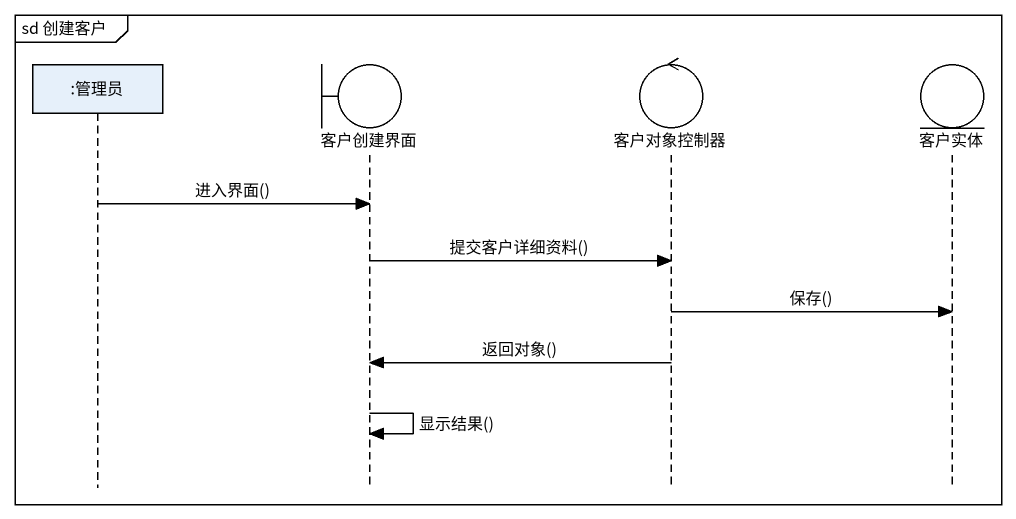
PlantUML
@startuml
mainframe sd 创建客户
hide footbox
participant ":管理员" as 管理员
boundary 客户创建界面
control 客户对象控制器
entity 客户实体

管理员 -> 客户创建界面 : 进入界面()
客户创建界面 -> 客户对象控制器 : 提交客户详细资料()
客户对象控制器 -> 客户实体 : 保存()
客户对象控制器 -> 客户创建界面 : 返回对象()
客户创建界面 -> 客户创建界面 : 显示结果()
@enduml
